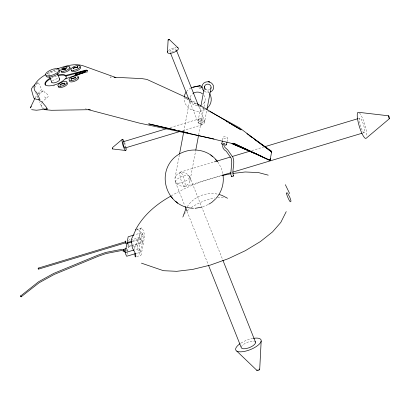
<?xml version="1.0" encoding="UTF-8"?>
<svg xmlns="http://www.w3.org/2000/svg" width="410" height="410" viewBox="0 0 410 410"><rect width="100%" height="100%" fill="white"/><g stroke="black" fill="none" stroke-linecap="round" stroke-linejoin="round"><path stroke-width="0.31" stroke-dasharray="2.05 1.54" d="M141.332 227.857L140.804 228.775L137.663 245.426C137.488 248.803 138.098 252.627 140.322 255.281L141.045 255.082L141.255 254.446L144.397 237.8C144.571 234.417 143.961 230.594 141.737 227.939L136.822 229.216L137.75 229.144C141.711 231.117 139.682 236.529 138.257 239.645L134.234 248.706M126.982 254.456L127.443 252.017M127.561 251.407L128.366 247.138L127.536 245.052M130.928 245.6L128.52 246.328L128.965 243.965M132.333 241.854L140.758 239.322L139.031 248.47L140.481 252.119L136.269 253.385M131.528 245.421L142.362 242.161L140.912 238.512L142.024 232.608L134.198 234.966M140.758 239.322L142.208 242.971L140.481 252.119L139.031 248.47L134.818 249.736M142.362 242.161L143.479 236.257L142.024 232.608L143.479 236.257L129.632 240.424L129.324 239.22M175.019 177.925L179.283 155.323M183.788 131.466L189.353 101.957M189.83 99.445L190.184 97.565M198.086 121.032L200.813 106.585M189.994 180.784A7.626 6.898 10.7 0 0 179.887 172.774A7.626 6.898 10.7 0 0 177.638 184.505A7.626 6.898 10.7 0 0 189.994 180.784L195.683 150.654M198.645 134.957L203.857 107.333M203.98 106.708L205.164 100.429M204.523 122.267A3.28 2.967 10.7 0 0 200.177 118.818A3.28 2.967 10.7 0 0 199.214 123.866A3.28 2.967 10.7 0 0 204.523 122.267L206.66 110.956M222.476 140.271L223.05 137.335M227.058 141.701L227.745 138.175M183.214 215.983L182.804 217.172L183.244 216.178M34.696 87.817L36.049 84.783L38.232 82.369L41.728 89.559L39.124 92.024L38.34 93.793M39.252 95.284L39.893 93.839L43.281 90.584L45.284 92.998L45.643 92.809L47.765 94.654L48.262 96.529L42.896 101.255M42.594 101.798C39.995 103.94 41.149 108.281 44.623 108.527M35.193 97.877L36.357 95.822M187.257 206.717C193.623 196.487 207.122 191.296 218.73 194.442M184.131 214.179L186.576 211.375M38.484 93.941L43.281 90.584M186.986 210.904L189.774 208.685M36.162 83.681L38.232 82.369M47.411 73.523L54.981 69.761M171.231 195.872C186.75 186.668 203.79 179.872 221.374 175.813M191.168 207.573C198.271 202.873 206.276 199.629 214.614 197.927M207.87 204.703L201.771 207.106M55.524 69.505L56.667 69.1M170.268 127.592L200.285 118.562M182.722 130.636L202.325 124.737M180.133 172.169L214.44 161.847M251.817 150.603L263.456 147.103M358.422 118.531L359.652 118.162M184.879 186.54L221.641 175.48M362.558 133.086L364.398 132.532M136.556 230.051L140.804 228.775M132.481 241.049L140.912 238.512M128.366 247.138L142.208 242.971M133.414 246.702L137.663 245.426M136.725 256.568L140.727 255.363M217.679 197.558L220.134 197.266L224.731 197.471M225.054 144.51A0.974 0.333 14.4 0 0 224.065 143.879L223.599 143.838A0.974 0.343 11.1 0 0 223.194 143.992M111.412 77.1L110.141 77.039L111.879 77.198M87.268 109.203L85.398 108.911L86.628 109.234M43.378 108.65L42.245 108.102L39.667 102.034M188.067 99.594L184.72 97.759L188.041 99.65M190.86 101.126L197.564 104.796M190.809 101.224L198.563 105.636M199.116 105.954L205.205 109.424M207.419 110.685L209.633 111.945M189.753 99.235L196.867 103.474M203.893 88.032L206.379 89.79M44.557 96.852L46.089 98.287M217.756 161.776L221.282 167.941L222.963 174.865M35.619 92.496L37.986 98.072L37.628 96.857M198.906 106.754L204.334 120.402M190.009 102.126L198.276 122.897M189.553 176.454L222.625 259.556M175.459 182.255L184.669 205.405M187.032 211.34L208.29 264.763M127.689 244.242L128.52 246.328M38.325 98.415L38.755 99.886M205.497 109.373A13.633 12.331 10.7 0 1 190.911 109.501A13.633 12.331 10.7 0 1 184.131 97.498M186.524 91.553A13.633 12.331 10.7 0 1 190.845 88.073M204.944 88.785A13.633 12.331 10.7 0 1 208.782 92.245M200.813 88.073A1.502 1.358 10.7 0 1 198.727 87.678M203.888 95.217A7.626 6.898 10.7 0 1 202.053 104.796M197.364 105.898A7.626 6.898 10.7 0 1 190.537 101.142M190.337 100.563A7.626 6.898 10.7 0 1 192.772 93.547M359.473 112.991A13.633 2.89 73.3 0 1 364.639 124.01A13.633 2.89 73.3 0 1 366.781 136.576M241.275 347.106A7.626 2.819 -21.7 0 1 246.236 342.832A7.626 2.819 -21.7 0 1 253.882 341.187M241.034 343.057A13.633 5.043 -21.7 0 1 252.75 338.45M257.705 369.487A1.502 0.553 -21.7 0 1 258.782 369.102M128.207 240.434A1.409 0.297 73.3 0 1 128.581 241.3M127.038 251.166A1.409 0.297 73.3 0 1 126.546 250.146M126.634 248.767A1.409 0.297 73.3 0 1 127.264 251.104M209.843 92.158A5.863 5.304 10.7 0 1 204.487 91.348M209.71 89.59A3.28 2.967 10.7 0 1 205.154 88.719M124.071 142.813A3.28 0.697 73.3 0 1 125.27 147.251M124.578 142.419A5.863 1.245 73.3 0 1 125.865 146.713M173.512 51.527A3.28 1.215 -21.7 0 1 169.935 51.24A3.28 1.215 -21.7 0 1 174.501 48.805A3.28 1.215 -21.7 0 1 174.952 50.758M168.448 50.64A5.863 2.168 -21.7 0 1 176.11 47.488M223.824 143.838A0.974 0.343 11.1 0 1 224.849 144.11A0.974 0.343 11.1 0 1 224.993 144.52M223.009 143.274A2.388 0.846 11.1 0 1 225.356 143.695M49.251 75.409A4.228 1.563 -21.7 0 1 52.142 72.088A4.228 1.563 -21.7 0 1 56.8 72.303M54.858 85.511A11.27 4.167 -21.7 0 1 53.218 85.951M51.245 78.289A11.27 4.167 -21.7 0 1 56.641 76.07M52.49 80.934A4.228 1.563 -21.7 0 1 58.015 78.664M46.873 74.082A7.308 2.701 -21.7 0 1 57.656 69.823M179.939 175.249A7.626 1.619 73.3 0 0 184.474 186.652A7.626 1.619 73.3 0 0 183.111 176.162A7.626 1.619 73.3 0 0 179.939 175.249M178.417 183.193A7.626 2.819 -21.7 0 0 189.64 177.207A7.626 2.819 -21.7 0 0 179.462 177.663A7.626 2.819 -21.7 0 0 178.417 183.193M359.452 121.247A7.626 1.619 73.3 0 0 363.993 132.645A7.626 1.619 73.3 0 0 362.624 122.154A7.626 1.619 73.3 0 0 359.452 121.247M200.198 119.884A3.28 0.697 73.3 0 0 202.15 124.789A3.28 0.697 73.3 0 0 201.566 120.273A3.28 0.697 73.3 0 0 200.198 119.884M199.547 123.302A3.28 1.215 -21.7 0 0 204.375 120.724A3.28 1.215 -21.7 0 0 199.998 120.919A3.28 1.215 -21.7 0 0 199.547 123.302M223.701 138.057A2.388 0.846 11.1 0 0 227.652 138.38A2.388 0.846 11.1 0 0 224.844 136.822A2.388 0.846 11.1 0 0 223.701 138.057"/><path stroke-width="0.61" d="M64.38 83.44L63.924 84.311L64.616 83.655L64.524 83.133L61.459 83.855A1.163 0.43 -21.7 0 0 60.7 84.106L59.855 84.998A1.814 0.671 -21.7 0 0 60.275 85.285C60.249 83.906 62.597 84.265 64.119 83.25A1.312 0.487 -21.7 0 1 64.38 83.44M167.48 52.09L168.11 39.929L168.607 39.534L169.263 39.457L177.95 47.78M259.704 369.4L261.165 341.125M125.639 241.828L125.655 242.459M38.873 268.709L38.607 269.119L38.243 268.893A0.553 0.405 73 0 1 38.13 268.509L38.309 268.125L125.573 241.751M124.035 250.095L124.04 250.735M233.423 175.885C231.609 170.319 235.371 163.354 232.921 157.348L227.617 149.768L224.936 147.472L224.613 146.221M270.405 158.486L270.036 160.371L232.004 143.438L254.866 153.325M209.848 111.53L239.445 127.751L271.635 151.936L271.471 152.674L271.717 151.474L270.036 160.371L233.572 143.218L270 160.525M231.578 176.479L230.758 174.127L231.773 162.006L231.194 158.26L226.253 151.188L224.552 150.05L223.173 148.348L222.645 146.144L223.06 144.504M135.669 253.57L126.639 256.286L125.434 253.698L125.188 252.637L126.915 243.489L131.728 242.038M127.479 243.719L127.064 242.679L128.181 236.775L133.599 235.145M179.518 154.068L183.67 132.092M200.931 105.954L204.605 86.479M195.801 150.024L198.527 135.587M206.896 109.701L211.047 87.709M221.784 143.797L222.358 140.861M226.479 144.643L226.94 142.29M183.214 215.983L185.94 208.675M122.288 139.349L112.325 147.749L112.371 148.312L112.694 148.974L125.624 150.48M65.708 78.945L66.297 77.618L66.169 76.506L65.328 75.681A11.27 4.167 -21.7 0 0 58.281 75.63M34.901 98.39L30.263 107.958L31.365 106.559M286.226 211.637L280.794 222.435L272.547 231.896L260.447 241.531L245.329 250.684L228.211 258.725L210.268 265.106L192.72 269.401L176.761 271.312L163.482 270.702L141.44 263.153M135.859 229.692L131.323 239.481L132.312 247.794L135.018 252.739L135.879 256.024L135.582 256.911L135.182 256.844L134.818 253.764M123.994 250.059L121.165 249.464L105.811 252.416L97.954 255.153L53.695 273.409L38.566 281.757L20.515 296.071A0.81 0.318 52.7 0 0 20.69 296.45L21.146 296.825L39.145 282.762L54.187 274.464L98.379 256.229L106.185 253.513L121.298 250.587L124.204 251.12M21.146 296.825L21.166 296.604A0.81 0.318 52.7 0 0 20.997 296.225L20.587 295.835M215.865 198.578C221.615 192.239 224.311 183.321 222.963 174.865M215.45 199.05L211.796 202.397L208.777 204.221M125.48 241.767L125.368 242.131A0.553 0.302 73.1 0 0 125.48 242.51L125.701 242.74M34.881 84.808L32.754 86.689L31.298 89.257L33.42 96.791L34.307 98.656L37.751 99.604L40.001 99.594L36.721 92.593L34.906 90.825L34.296 89.385L33.974 86.628C35.875 81.052 40.995 77.423 45.833 74.476M123.938 250.105L123.743 250.674A0.81 0.584 -78 0 0 123.902 251.053L124.081 251.181M389.438 118.654L366.268 138.196A13.633 2.89 73.3 0 1 359.237 126.121A13.633 2.89 73.3 0 1 358.509 112.299L388.583 115.804M170.693 196.2C156.405 204.134 143.397 215.096 135.659 229.708L135.7 229.836M57.241 68.895C65.651 65.948 75.22 62.863 83.978 66.077L115.933 77.577L114.774 77.469M38.694 269.088L125.844 242.735M50.03 78.228A11.27 4.167 -21.7 0 0 47.785 85.813A11.27 4.167 -21.7 0 0 64.196 79.796L64.831 79.069L85.956 71.827L87.033 72.186L87.381 70.407L65.749 76.091L65.087 75.071A11.27 4.167 -21.7 0 0 57.497 75.153M76.419 74.415L83.83 72.186A1.409 0.523 -21.7 0 0 85.26 71.196A1.409 0.523 -21.7 0 0 84.05 71.007L76.639 73.236A1.409 0.523 -21.7 0 0 75.209 74.22A1.409 0.523 -21.7 0 0 76.419 74.415L76.66 75.025L83.502 72.965M123.092 141.783L166.588 128.699M125.132 147.964L180.272 131.374M214.44 161.847L230.374 157.056M232.209 156.502L249.977 151.157M264.681 146.734L357.812 118.715M221.641 175.48L230.83 172.712M232.67 172.164L361.948 133.27M127.064 242.679L131.882 241.229M123.702 249.352L126.336 248.562M125.188 252.637L134.213 249.921M38.309 268.125L38.76 268.324M112.694 148.974L112.719 148.558M65.508 75.486L86.29 70.054L87.381 70.407M192.992 87.227L199.434 85.639M222.584 175.516L231.081 173.666M201.771 207.106L195.073 208.347M38.755 99.886L39.667 100.773L42.148 101.875C43.583 104.514 46.233 106.154 47.283 109.024L36.408 110.223L31.611 109.685M232.921 173.445L245.195 171.98L258.479 172.584L268.217 175.162M90.379 109.695L51.429 110.28L45.638 109.742L44.505 109.193M193.479 208.275C167.685 207.696 155.554 175.193 174.214 157.691C186.632 146.498 207.086 147.41 217.331 161.361M113.949 77.229L141.896 78.617L146.877 79.402L188.661 98.579M45.833 108.891L47.283 109.024M213.953 138.944L139.379 123.102L88.468 109.716M175.434 129.944L148.671 123.851L230.64 143.116L254.789 153.396M178.545 130.652L187.882 132.778M219.309 194.545L222.051 195.411L227.54 198.255M255.968 153.899L257.736 154.647M258.915 155.149L262.451 156.656M256.04 153.832L257.798 154.59M258.966 155.098L260.729 155.861M268.934 159.408L270.108 159.915M226.248 121.401L227.355 122.031M229.016 122.974L230.123 123.605M231.23 124.235L241.198 129.908L197.415 103.802M246.887 133.675L271.738 151.321M249.439 135.72L251.504 137.227M254.6 139.492L271.635 151.936M236.821 351.139L257.029 370.502M169.263 39.457L168.823 39.965L168.11 39.929M210.74 154.944L212.626 156.794M215.655 159.715L217.336 161.366M170.673 196.38L172.779 198.445M175.803 201.366L177.689 203.216M287.533 192.849L289.906 197.528L291.074 201.156M285.334 184.679L289.644 193.525M176.469 50.379L198.671 106.159M170.411 52.875L189.774 101.531M222.861 260.15L255.456 342.063M185.141 206.589L186.796 210.745M208.526 265.357L241.362 347.859A7.626 2.819 -21.7 0 0 250.582 347.091A7.626 2.819 -21.7 0 0 254.892 341.504M83.83 72.186L84.07 72.795A1.409 0.523 -21.7 0 0 84.747 72.514M57.42 73.569L59.655 79.181M49.61 76.783L51.844 82.4M209.71 93.654A13.633 12.331 10.7 0 1 206.881 108.399M184.285 96.437A13.633 12.331 10.7 0 1 186.191 91.994M191.367 87.827A13.633 12.331 10.7 0 1 202.289 87.514M199.091 85.792A1.502 1.358 10.7 0 1 201.438 86.858M193.3 93.193A7.626 6.898 10.7 0 1 202.545 93.844M253.375 338.342A13.633 5.043 -21.7 0 1 259.289 344.133A13.633 5.043 -21.7 0 1 240.04 351.836A13.633 5.043 -21.7 0 1 240.152 343.636M259.376 369.077A1.502 0.553 -21.7 0 1 258.551 370.317A1.502 0.553 -21.7 0 1 256.978 370.066M290.429 201.433A4.889 0.574 66.7 0 1 287.856 197.42A4.889 0.574 66.7 0 1 286.892 193.125M126.208 243.371A1.409 0.297 73.3 0 1 125.732 243.232A1.409 0.297 73.3 0 1 125.219 241.326A1.409 0.297 73.3 0 1 125.696 241.464M124.614 251.443A1.409 0.297 73.3 0 1 124.286 251.801A1.409 0.297 73.3 0 1 123.666 249.926A1.409 0.297 73.3 0 1 123.994 249.562M204.083 91.056A5.863 5.304 10.7 0 1 203.929 82.999A5.863 5.304 10.7 0 1 212.703 84.322A5.863 5.304 10.7 0 1 210.309 91.994M208.172 81.785A0.646 0.584 10.7 0 1 208.997 81.354A0.646 0.584 10.7 0 1 209.392 82.174M204.759 88.017A3.28 2.967 10.7 0 1 207.962 84.127A3.28 2.967 10.7 0 1 210.791 88.442M126.09 148.025A5.863 1.245 73.3 0 1 124.543 149.235A5.863 1.245 73.3 0 1 122.062 140.958A5.863 1.245 73.3 0 1 124.04 141.189M125.24 147.702A3.28 0.697 73.3 0 1 123.441 145.058A3.28 0.697 73.3 0 1 123.502 141.901M177.171 47.534A5.863 2.168 -21.7 0 1 173.937 52.383A5.863 2.168 -21.7 0 1 167.787 51.399M233.111 175.705A0.974 0.379 -19.2 0 1 233.203 176.238A0.974 0.379 -19.2 0 1 231.896 176.659A0.974 0.379 -19.2 0 1 231.804 176.126M226.192 144.161A2.388 0.846 11.1 0 1 224.075 145.068A2.388 0.846 11.1 0 1 222.128 143.428M76.66 75.025A1.409 0.523 -21.7 0 1 75.686 74.482M85.193 71.504A1.409 0.523 -21.7 0 1 85.034 72.339M69.726 67.722A4.93 1.824 -21.7 0 1 66.451 71.745A4.93 1.824 -21.7 0 1 61.264 71.099M45.331 85.08A11.27 4.167 -21.7 0 1 50.753 78.556M59.342 78.874A4.228 1.563 -21.7 0 1 56.452 82.195A4.228 1.563 -21.7 0 1 51.793 81.98M58.758 70.043A7.308 2.701 -21.7 0 1 54.679 75.65A7.308 2.701 -21.7 0 1 45.981 75.824M78.074 77.121A4.93 1.824 -21.7 0 1 75.394 80.893A4.93 1.824 -21.7 0 1 69.48 81.052M66.886 82.774A4.93 1.824 -21.7 0 1 63.611 86.797A4.93 1.824 -21.7 0 1 58.425 86.151M80.027 66.794A4.93 1.824 -21.7 0 1 76.747 70.817A4.93 1.824 -21.7 0 1 71.565 70.171M62.602 69.136L62.551 69.423L65.374 69.3L65.728 69.193L65.902 68.275L66.881 67.983C68.244 66.804 63.617 69.172 62.602 69.136M62.889 69.182L65.446 69.141L65.595 68.367L62.889 69.182M75.445 77.69C75.404 79.535 76.147 75.507 75.476 77.551L71.104 78.869C71.12 79.576 72.16 79.484 71.504 78.879L75.445 77.69M77.505 66.676L77.305 67.737L74.625 67.419L73.482 67.932L73.011 68.639L74.107 68.747L73.344 68.296L74.697 67.547L77.587 67.778L77.838 66.44L77.193 66.702L77.505 66.676M388.465 116.435A1.502 0.318 73.3 0 0 389.356 118.674A1.502 0.318 73.3 0 0 389.09 116.614A1.502 0.318 73.3 0 0 388.465 116.435M63.037 71.294A4.93 1.824 -21.7 0 0 69.905 67.245A4.93 1.824 -21.7 0 0 62.884 67.983A4.93 1.824 -21.7 0 0 63.037 71.294M48.98 75.917A7.308 2.701 -21.7 0 0 59.224 69.946A7.308 2.701 -21.7 0 0 48.882 70.966A7.308 2.701 -21.7 0 0 48.98 75.917M71.386 80.693A4.93 1.824 -21.7 0 0 78.254 76.649A4.93 1.824 -21.7 0 0 71.232 77.382A4.93 1.824 -21.7 0 0 71.386 80.693M60.193 86.346A4.93 1.824 -21.7 0 0 67.066 82.297A4.93 1.824 -21.7 0 0 60.044 83.03A4.93 1.824 -21.7 0 0 60.193 86.346M73.334 70.366A4.93 1.824 -21.7 0 0 80.206 66.317A4.93 1.824 -21.7 0 0 73.185 67.05A4.93 1.824 -21.7 0 0 73.334 70.366"/></g></svg>
